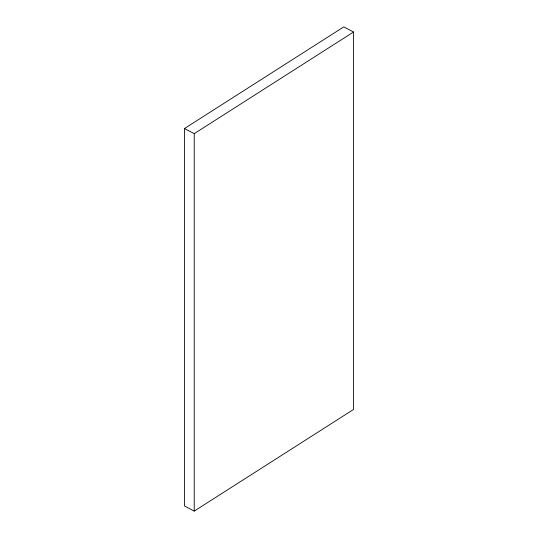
<?xml version="1.0" encoding="UTF-8"?>
<svg xmlns="http://www.w3.org/2000/svg" width="538" height="538" viewBox="0 0 538 538"><rect width="100%" height="100%" fill="white"/><g stroke="black" fill="none" stroke-linecap="round" stroke-linejoin="round"><path stroke-width="0.81" d="M184.46 128.542L343.762 26.9L353.54 32.011L353.54 409.458L194.238 511.1L184.46 505.989L184.46 128.542L194.238 133.653L353.54 32.011M194.238 133.653L194.238 511.1"/></g></svg>
